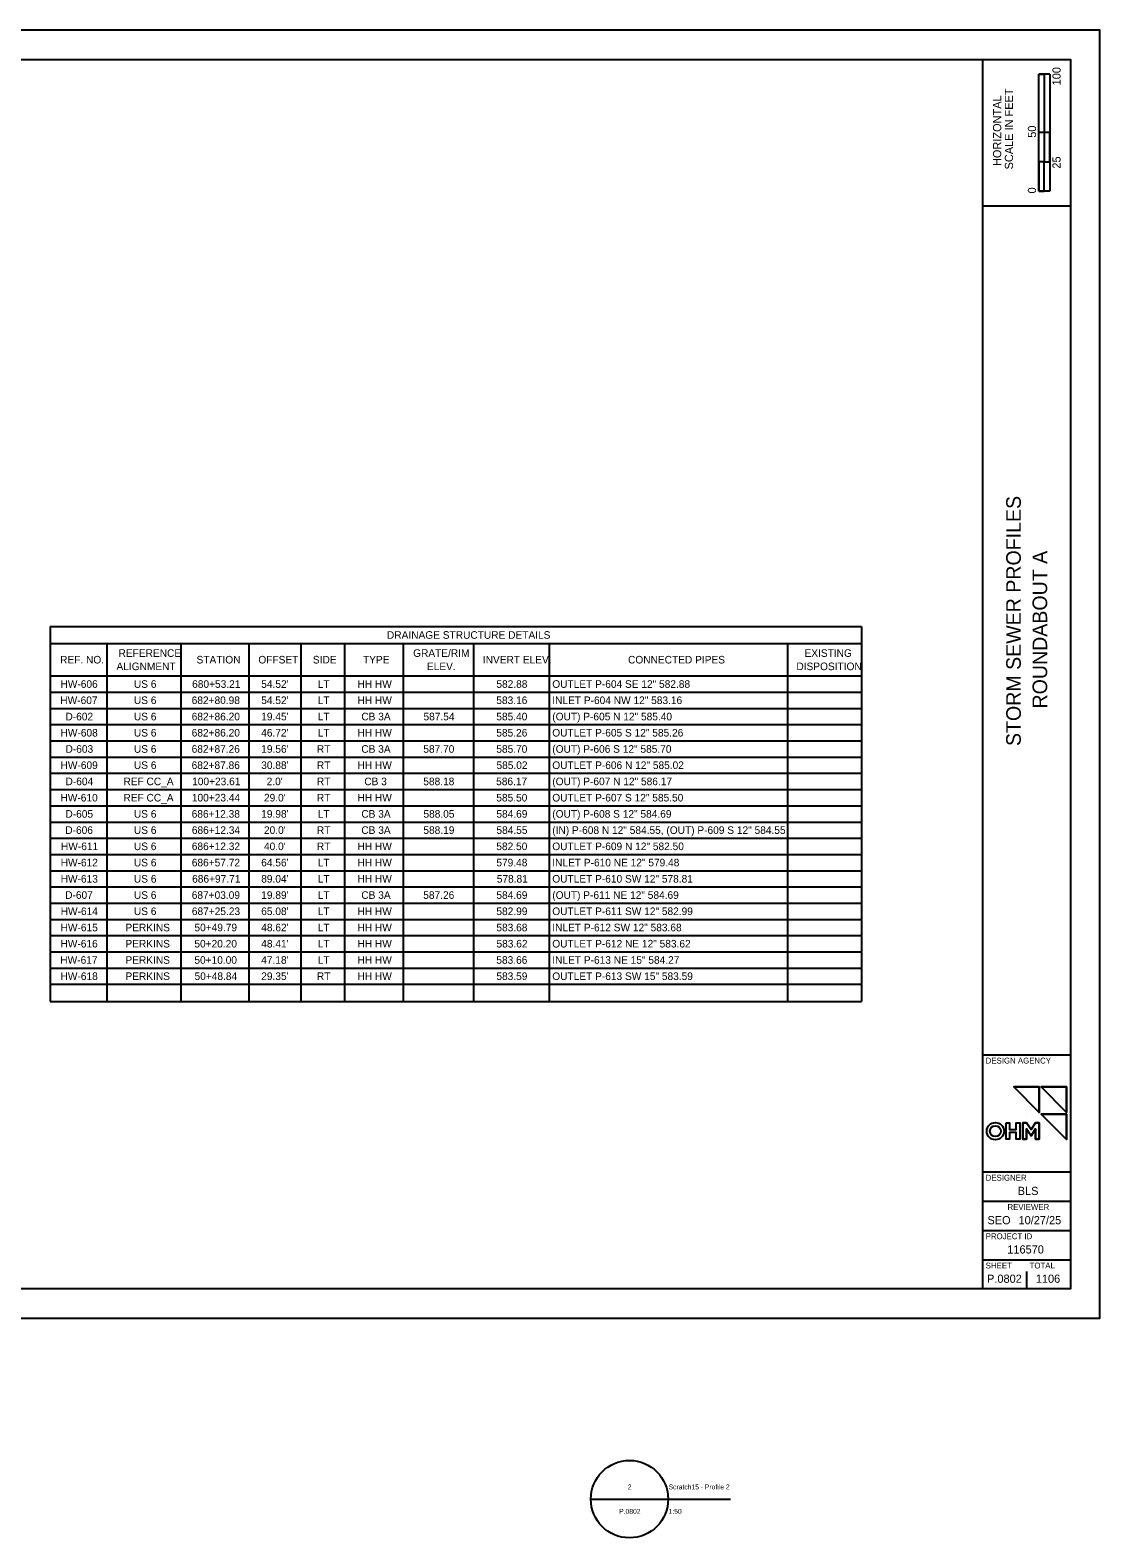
# Model space of a CAD drawing. Extents: x 0 to 1699, y -4 to 22.
# Drawn here: x 15.73 to 34, y -3.75 to 22 of the extents above; entities that cross this region are included whole.
import ezdxf

# ---------------------------------------------------------------- set-up
doc = ezdxf.new("R2010")
doc.units = 0
for name, color, linetype in [('GE_P_Driveway_CL', 7, 'Continuous'), ('PF_X_Ground_Line', 7, 'Continuous'), ('PV_P_Drive', 7, 'Continuous'), ('PV_P_Field_Drive', 7, 'Continuous')]:
    doc.layers.add(name, color=color, linetype=linetype)

msp = doc.modelspace()

# ---------------------------------------------------------------- linework, layer by layer
at = {"layer": 'GE_P_Driveway_CL'}
for p, q in [((32, 0.5), (32, 21.5)), ((32, 19), (33.5, 19)), ((32, 4.5), (33.5, 4.5)), ((32, 2.5), (33.5, 2.5)), ((32, 2), (33.5, 2)), ((32, 1.5), (33.5, 1.5)), ((32, 1), (33.5, 1))]:
    msp.add_line(p, q, dxfattribs=at)
msp.add_lwpolyline([(1.5, 21.5), (33.5, 21.5), (33.5, 0.5), (1.5, 0.5)], close=True, dxfattribs=at)
at = {"layer": 'PF_X_Ground_Line'}
for p, q in [((16.067, 11.816), (29.927, 11.816)), ((16.067, 11.816), (16.067, 5.412)), ((29.927, 11.816), (29.927, 5.412)), ((16.067, 11.525), (29.927, 11.525)), ((17.037, 11.525), (17.037, 5.412)), ((18.298, 11.525), (18.298, 5.412)), ((19.462, 11.525), (19.462, 5.412)), ((20.349, 11.525), (20.349, 5.412)), ((21.098, 11.525), (21.098, 5.412)), ((22.096, 11.525), (22.096, 5.412)), ((23.301, 11.525), (23.301, 5.412)), ((24.59, 11.525), (24.59, 5.412)), ((28.665, 11.525), (28.665, 5.412)), ((16.067, 10.97), (29.927, 10.97)), ((16.067, 10.693), (29.927, 10.693)), ((16.067, 10.416), (29.927, 10.416)), ((16.067, 10.139), (29.927, 10.139)), ((16.067, 9.861), (29.927, 9.861)), ((16.067, 9.584), (29.927, 9.584)), ((16.067, 9.307), (29.927, 9.307)), ((16.067, 9.03), (29.927, 9.03)), ((16.067, 8.753), (29.927, 8.753)), ((16.067, 8.475), (29.927, 8.475)), ((16.067, 8.198), (29.927, 8.198)), ((16.067, 7.921), (29.927, 7.921)), ((16.067, 7.644), (29.927, 7.644)), ((16.067, 7.367), (29.927, 7.367)), ((16.067, 7.089), (29.927, 7.089)), ((16.067, 6.812), (29.927, 6.812)), ((16.067, 6.535), (29.927, 6.535)), ((16.067, 6.258), (29.927, 6.258)), ((16.067, 5.981), (29.927, 5.981)), ((16.067, 5.703), (29.927, 5.703)), ((16.067, 5.412), (29.927, 5.412)), ((25.304, -3.09), (26.626, -3.09)), ((25.971, -3.09), (27.69, -3.09))]:
    msp.add_line(p, q, dxfattribs=at)
msp.add_circle((25.965, -3.09), 0.661, dxfattribs=at)
at = {"layer": 'PV_P_Drive'}
msp.add_lwpolyline([(0, 0), (34, 0), (34, 22), (0, 22)], close=True, dxfattribs=at)
at = {"layer": 'PV_P_Field_Drive'}
for p, q in [((32.957, 19.25), (32.957, 21.25)), ((33.144, 21.25), (32.957, 21.25)), ((32.957, 20.25), (32.957, 21.25)), ((32.957, 21.25), (33.05, 21.25)), ((33.05, 21.25), (33.051, 21.25)), ((33.051, 21.25), (33.051, 20.25)), ((33.144, 21.25), (33.144, 19.25)), ((33.051, 20.25), (32.957, 20.25)), ((33.143, 20.25), (33.05, 20.25)), ((33.05, 20.25), (33.05, 19.75)), ((33.143, 19.75), (33.143, 20.25)), ((33.05, 19.75), (32.957, 19.75)), ((32.957, 19.75), (32.957, 19.25)), ((33.05, 19.25), (33.05, 19.75)), ((33.05, 19.75), (33.143, 19.75)), ((33.144, 19.25), (32.957, 19.25)), ((32.957, 19.25), (33.05, 19.25)), ((32.75, 3.5), (32.75, 3.5)), ((32.745, 3.057), (32.745, 3.237)), ((32.745, 3.237), (32.824, 3.113)), ((32.824, 3.113), (32.903, 3.237)), ((32.903, 3.237), (32.903, 3.057)), ((32.75, 0.5), (32.75, 0.8)), ((32.375, 0.675), (32.375, 0.675))]:
    msp.add_line(p, q, dxfattribs=at)
for points in [[(32.53, 3.953), (32.966, 3.515), (32.966, 3.953), (32.53, 3.953)], [(32.997, 3.953), (33.433, 3.515), (33.433, 3.953), (32.997, 3.953)], [(32.997, 3.488), (33.433, 3.05), (33.433, 3.488), (32.997, 3.488)], [(32.824, 3.221), (32.748, 3.34), (32.685, 3.34), (32.685, 3.057), (32.745, 3.057)], [(32.903, 3.057), (32.963, 3.057), (32.963, 3.34), (32.9, 3.34), (32.824, 3.221)]]:
    msp.add_lwpolyline(points, dxfattribs=at)
for points in [[(32.966, 3.953), (32.966, 3.515), (32.53, 3.953)], [(33.433, 3.953), (33.433, 3.515), (32.997, 3.953)], [(33.433, 3.488), (33.433, 3.05), (32.997, 3.488)], [(32.397, 3.338), (32.457, 3.338), (32.457, 3.224), (32.571, 3.224), (32.571, 3.338), (32.631, 3.338), (32.631, 3.056), (32.571, 3.056), (32.571, 3.171), (32.457, 3.171), (32.457, 3.056), (32.397, 3.056)], [(32.397, 3.338), (32.457, 3.338), (32.457, 3.224), (32.571, 3.224), (32.571, 3.338), (32.631, 3.338), (32.631, 3.056), (32.571, 3.056), (32.571, 3.171), (32.457, 3.171), (32.457, 3.056), (32.397, 3.056)], [(32.9, 3.34), (32.963, 3.34), (32.963, 3.057), (32.903, 3.057), (32.903, 3.237), (32.824, 3.113), (32.745, 3.237), (32.745, 3.057), (32.685, 3.057), (32.685, 3.34), (32.748, 3.34), (32.824, 3.221)]]:
    msp.add_lwpolyline(points, close=True, dxfattribs=at)
for radius in [0.148, 0.148, 0.0927, 0.0927]:
    msp.add_circle((32.215, 3.195), radius, dxfattribs=at)

# ---------------------------------------------------------------- texts
at = {"layer": 'PF_X_Ground_Line'}
for s, height, p in [('DRAINAGE STRUCTURE DETAILS', 0.12959, (21.822, 11.605)), ('REFERENCE ', 0.1296, (17.237, 11.296)), ('GRATE/RIM ', 0.1296, (22.269, 11.296)), ('EXISTING ', 0.1296, (28.955, 11.296)), ('REF. NO.', 0.1296, (16.238, 11.183)), ('ALIGNMENT', 0.1296, (17.201, 11.069)), ('STATION', 0.1296, (18.569, 11.183)), ('OFFSET', 0.1296, (19.625, 11.183)), ('SIDE', 0.1296, (20.556, 11.183)), ('TYPE', 0.1296, (21.413, 11.183)), ('ELEV.', 0.1296, (22.505, 11.069)), ('INVERT ELEV.', 0.12959, (23.46, 11.183)), ('CONNECTED PIPES', 0.12959, (25.94, 11.183)), ('DISPOSITION', 0.12959, (28.816, 11.069)), ('HW-606', 0.1296, (16.245, 10.767)), ('US 6', 0.1296, (17.499, 10.767)), ('680+53.21', 0.1296, (18.494, 10.767)), ("54.52'", 0.1296, (19.674, 10.767)), ('LT', 0.1296, (20.641, 10.767)), ('HH HW', 0.1296, (21.318, 10.767)), ('582.88', 0.1296, (23.691, 10.767)), ('OUTLET P-604 SE 12" 582.88', 0.12959, (24.646, 10.767)), ('HW-607', 0.1296, (16.242, 10.49)), ('US 6', 0.1296, (17.499, 10.49)), ('682+80.98', 0.1296, (18.486, 10.49)), ("54.52'", 0.1296, (19.674, 10.49)), ('LT', 0.1296, (20.641, 10.49)), ('HH HW', 0.1296, (21.318, 10.49)), ('583.16', 0.1296, (23.69, 10.49)), ('INLET P-604 NW 12" 583.16', 0.12959, (24.646, 10.49)), ('D-602', 0.1296, (16.33, 10.212)), ('US 6', 0.1296, (17.499, 10.212)), ('682+86.20', 0.1296, (18.486, 10.212)), ("19.45'", 0.1296, (19.674, 10.212)), ('LT', 0.1296, (20.641, 10.212)), ('CB 3A', 0.1296, (21.384, 10.212)), ('587.54', 0.1296, (22.446, 10.212)), ('585.40', 0.1296, (23.69, 10.212)), ('(OUT) P-605 N 12" 585.40', 0.12959, (24.646, 10.212)), ('HW-608', 0.1296, (16.246, 9.935)), ('US 6', 0.1296, (17.499, 9.935)), ('682+86.20', 0.1296, (18.486, 9.935)), ("46.72'", 0.1296, (19.674, 9.935)), ('LT', 0.1296, (20.641, 9.935)), ('HH HW', 0.1296, (21.318, 9.935)), ('585.26', 0.1296, (23.69, 9.935)), ('OUTLET P-605 S 12" 585.26', 0.12959, (24.646, 9.935)), ('D-603', 0.1296, (16.331, 9.658)), ('US 6', 0.1296, (17.499, 9.658)), ('682+87.26', 0.1296, (18.485, 9.658)), ("19.56'", 0.1296, (19.674, 9.658)), ('RT', 0.1296, (20.625, 9.658)), ('CB 3A', 0.1296, (21.384, 9.658)), ('587.70', 0.1296, (22.443, 9.658)), ('585.70', 0.1296, (23.69, 9.658)), ('(OUT) P-606 S 12" 585.70', 0.12959, (24.646, 9.658)), ('HW-609', 0.1296, (16.246, 9.381)), ('US 6', 0.1296, (17.499, 9.381)), ('682+87.86', 0.1296, (18.485, 9.381)), ("30.88'", 0.1296, (19.674, 9.381)), ('RT', 0.1296, (20.625, 9.381)), ('HH HW', 0.1296, (21.318, 9.381)), ('585.02', 0.1296, (23.693, 9.381)), ('OUTLET P-606 N 12" 585.02', 0.12959, (24.646, 9.381)), ('D-604', 0.1296, (16.331, 9.104)), ('REF CC_A', 0.1296, (17.32, 9.104)), ('100+23.61', 0.1296, (18.494, 9.104)), ("2.0'", 0.1296, (19.767, 9.104)), ('RT', 0.1296, (20.625, 9.104)), ('CB 3', 0.1296, (21.435, 9.104)), ('588.18', 0.1296, (22.443, 9.104)), ('586.17', 0.1296, (23.687, 9.104)), ('(OUT) P-607 N 12" 586.17', 0.12959, (24.646, 9.104)), ('HW-610', 0.1296, (16.245, 8.826)), ('REF CC_A', 0.1296, (17.32, 8.826)), ('100+23.44', 0.1296, (18.489, 8.826)), ("29.0'", 0.1296, (19.721, 8.826)), ('RT', 0.1296, (20.625, 8.826)), ('HH HW', 0.1296, (21.318, 8.826)), ('585.50', 0.1296, (23.69, 8.826)), ('OUTLET P-607 S 12" 585.50', 0.12959, (24.646, 8.826)), ('D-605', 0.1296, (16.329, 8.549)), ('US 6', 0.1296, (17.499, 8.549)), ('686+12.38', 0.1296, (18.486, 8.549)), ("19.98'", 0.1296, (19.674, 8.549)), ('LT', 0.1296, (20.641, 8.549)), ('CB 3A', 0.1296, (21.384, 8.549)), ('588.05', 0.1296, (22.445, 8.549)), ('584.69', 0.1296, (23.691, 8.549)), ('(OUT) P-608 S 12" 584.69', 0.12959, (24.646, 8.549)), ('D-606', 0.1296, (16.327, 8.272)), ('US 6', 0.1296, (17.499, 8.272)), ('686+12.34', 0.1296, (18.489, 8.272)), ("20.0'", 0.1296, (19.721, 8.272)), ('RT', 0.1296, (20.625, 8.272)), ('CB 3A', 0.1296, (21.384, 8.272)), ('588.19', 0.1296, (22.444, 8.272)), ('584.55', 0.1296, (23.692, 8.272)), ('(IN) P-608 N 12" 584.55, (OUT) P-609 S 12" 584.55', 0.12959, (24.646, 8.272)), ('HW-611', 0.1296, (16.253, 7.995)), ('US 6', 0.1296, (17.499, 7.995)), ('686+12.32', 0.1296, (18.488, 7.995)), ("40.0'", 0.1296, (19.721, 7.995)), ('RT', 0.1296, (20.625, 7.995)), ('HH HW', 0.1296, (21.318, 7.995)), ('582.50', 0.1296, (23.69, 7.995)), ('OUTLET P-609 N 12" 582.50', 0.12959, (24.646, 7.995)), ('HW-612', 0.1296, (16.248, 7.718)), ('US 6', 0.1296, (17.499, 7.718)), ('686+57.72', 0.1296, (18.488, 7.718)), ("64.56'", 0.1296, (19.674, 7.718)), ('LT', 0.1296, (20.641, 7.718)), ('HH HW', 0.1296, (21.318, 7.718)), ('579.48', 0.1296, (23.691, 7.718)), ('INLET P-610 NE 12" 579.48', 0.12959, (24.646, 7.718)), ('HW-613', 0.1296, (16.248, 7.44)), ('US 6', 0.1296, (17.499, 7.44)), ('686+97.71', 0.1296, (18.494, 7.44)), ("89.04'", 0.1296, (19.674, 7.44)), ('LT', 0.1296, (20.641, 7.44)), ('HH HW', 0.1296, (21.318, 7.44)), ('578.81', 0.1296, (23.698, 7.44)), ('OUTLET P-610 SW 12" 578.81', 0.12959, (24.646, 7.44)), ('D-607', 0.1296, (16.325, 7.163)), ('US 6', 0.1296, (17.499, 7.163)), ('687+03.09', 0.1296, (18.487, 7.163)), ("19.89'", 0.1296, (19.674, 7.163)), ('LT', 0.1296, (20.641, 7.163)), ('CB 3A', 0.1296, (21.384, 7.163)), ('587.26', 0.1296, (22.442, 7.163)), ('584.69', 0.1296, (23.691, 7.163)), ('(OUT) P-611 NE 12" 584.69', 0.12959, (24.646, 7.163)), ('HW-614', 0.1296, (16.248, 6.886)), ('US 6', 0.1296, (17.499, 6.886)), ('687+25.23', 0.1296, (18.489, 6.886)), ("65.08'", 0.1296, (19.674, 6.886)), ('LT', 0.1296, (20.641, 6.886)), ('HH HW', 0.1296, (21.318, 6.886)), ('582.99', 0.1296, (23.691, 6.886)), ('OUTLET P-611 SW 12" 582.99', 0.12959, (24.646, 6.886)), ('HW-615', 0.1296, (16.247, 6.609)), ('PERKINS', 0.1296, (17.354, 6.609)), ('50+49.79', 0.1296, (18.533, 6.609)), ("48.62'", 0.1296, (19.674, 6.609)), ('LT', 0.1296, (20.641, 6.609)), ('HH HW', 0.1296, (21.318, 6.609)), ('583.68', 0.1296, (23.691, 6.609)), ('INLET P-612 SW 12" 583.68', 0.12959, (24.646, 6.609)), ('HW-616', 0.1296, (16.245, 6.332)), ('PERKINS', 0.1296, (17.354, 6.332)), ('50+20.20', 0.1296, (18.532, 6.332)), ("48.41'", 0.1296, (19.674, 6.332)), ('LT', 0.1296, (20.641, 6.332)), ('HH HW', 0.1296, (21.318, 6.332)), ('583.62', 0.1296, (23.693, 6.332)), ('OUTLET P-612 NE 12" 583.62', 0.12959, (24.646, 6.332)), ('HW-617', 0.1296, (16.242, 6.054)), ('PERKINS', 0.1296, (17.354, 6.054)), ('50+10.00', 0.1296, (18.532, 6.054)), ("47.18'", 0.1296, (19.674, 6.054)), ('LT', 0.1296, (20.641, 6.054)), ('HH HW', 0.1296, (21.318, 6.054)), ('583.66', 0.1296, (23.69, 6.054)), ('INLET P-613 NE 15" 584.27', 0.12959, (24.646, 6.054)), ('HW-618', 0.1296, (16.246, 5.777)), ('PERKINS', 0.1296, (17.354, 5.777)), ('50+48.84', 0.1296, (18.535, 5.777)), ("29.35'", 0.1296, (19.674, 5.777)), ('RT', 0.1296, (20.625, 5.777)), ('HH HW', 0.1296, (21.318, 5.777)), ('583.59', 0.1296, (23.691, 5.777)), ('OUTLET P-613 SW 15" 583.59', 0.12959, (24.646, 5.777)), ('2', 0.0833, (25.936, -2.923)), ('Scratch15 - Profile 2', 0.08333, (26.633, -2.923)), ('P.0802', 0.0833, (25.789, -3.34)), ('1:50', 0.0833, (26.633, -3.34))]:
    msp.add_text(s, height=height, dxfattribs=at).set_placement(p)
at = {"layer": 'PV_P_Field_Drive'}
for s, height, p in [('100', 0.14, (33.33, 21.057)), ('HORIZONTAL', 0.14, (32.315, 19.679)), ('SCALE IN FEET', 0.14, (32.517, 19.621)), ('50', 0.14, (32.91, 20.162)), ('25', 0.14, (33.33, 19.635)), ('0', 0.14, (32.91, 19.211)), ('STORM SEWER PROFILES', 0.25, (32.65, 9.773)), ('ROUNDABOUT A', 0.25, (33.1, 10.414))]:
    msp.add_text(s, height=height, rotation=90, dxfattribs=at).set_placement(p)
for s, height, p in [('DESIGN AGENCY', 0.1, (32.05, 4.35)), ('DESIGNER', 0.1, (32.05, 2.35)), ('BLS', 0.14, (32.597, 2.105)), ('REVIEWER', 0.1, (32.422, 1.85)), ('SEO', 0.14, (32.08, 1.605)), ('10/27/25', 0.14, (32.611, 1.605)), ('PROJECT ID', 0.1, (32.05, 1.35)), ('116570', 0.14, (32.419, 1.105)), ('SHEET', 0.1, (32.05, 0.85)), ('TOTAL', 0.1, (32.8, 0.85)), ('P.0802', 0.14, (32.073, 0.605)), ('1106', 0.14, (32.906, 0.605))]:
    msp.add_text(s, height=height, dxfattribs=at).set_placement(p)

doc.saveas('drawing.dxf')
